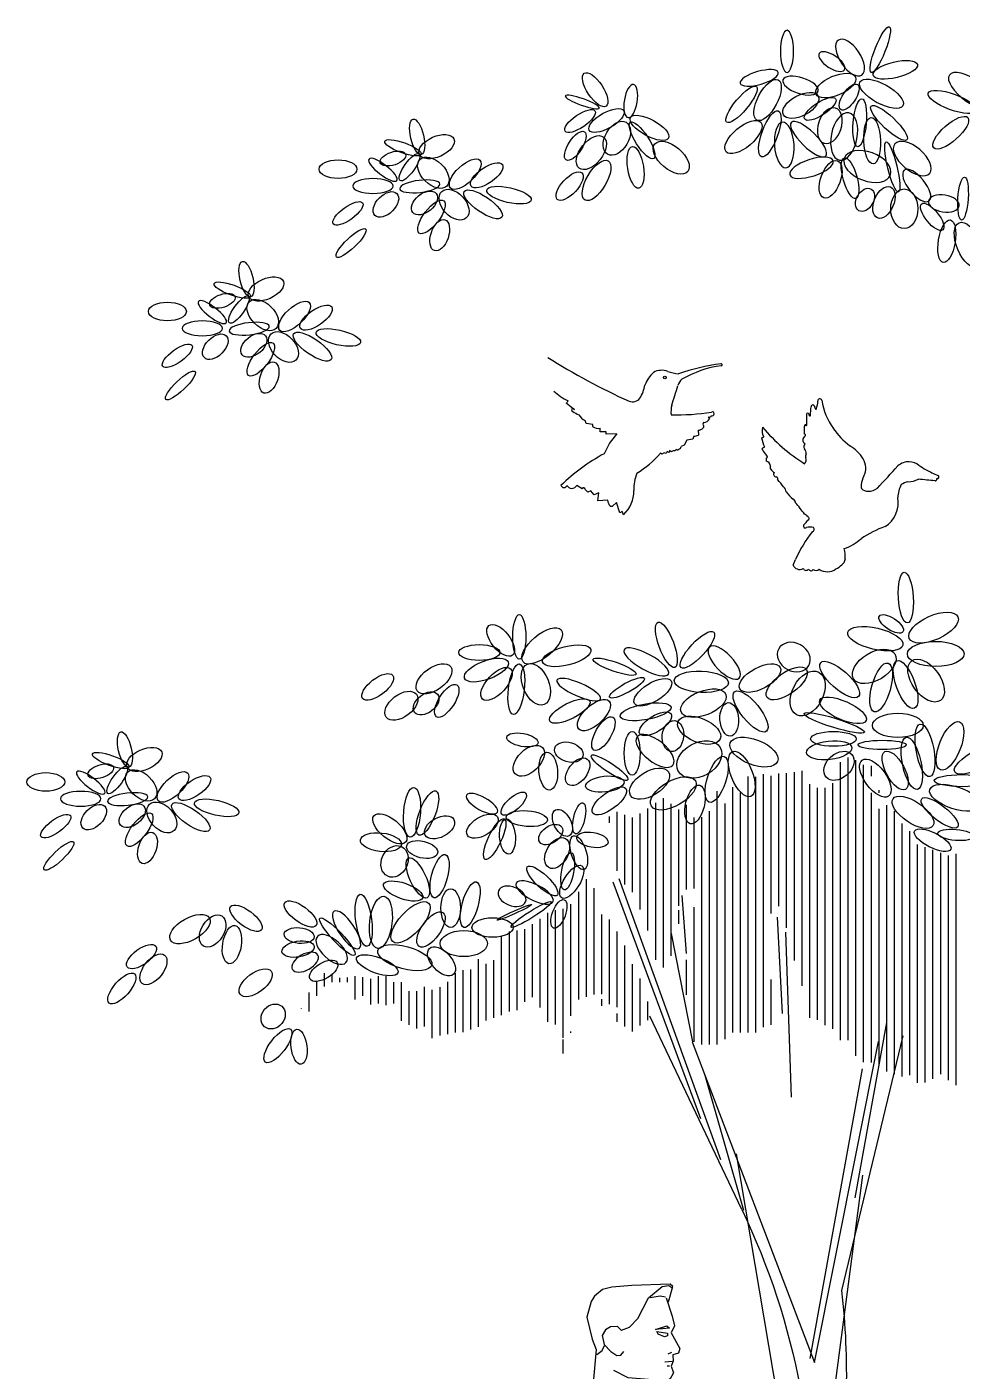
# Model space of a CAD drawing. Header units: millimetres. Extents: x 485872 to 486142, y -52344 to -52207.
# Drawn here: x 485995.882 to 485998.158, y -52337.648 to -52334.373 of the extents above; entities that cross this region are included whole.
import ezdxf

# ---------------------------------------------------------------- set-up
doc = ezdxf.new("R2010")
doc.units = ezdxf.units.MM
doc.header["$LTSCALE"] = 15

# ---------------------------------------------------------------- blocks, each defined once
blk = doc.blocks.new('m4')
at = {"color": 99}
for p, q in [((1153038.96, 193776.92), (1153038.96, 193834.3)), ((1153035.84, 193772.43), (1153035.84, 193832.8)), ((1153037.4, 193773.7), (1153037.4, 193833.74)), ((1153040.53, 193776.9), (1153040.53, 193833.37)), ((1153042.09, 193779.23), (1153042.09, 193829.11)), ((1153046.78, 193781.46), (1153046.78, 193828.91)), ((1153056.15, 193779.53), (1153056.15, 193830.94)), ((1153057.71, 193778.45), (1153057.71, 193830.39)), ((1153059.28, 193778.45), (1153059.28, 193830.46)), ((1153034.28, 193772.41), (1153034.28, 193827.14)), ((1153043.65, 193779.93), (1153043.65, 193828.13)), ((1153045.21, 193781.07), (1153045.21, 193828.13)), ((1153060.84, 193778.45), (1153060.84, 193827.21)), ((1153062.4, 193778.45), (1153062.4, 193828.26)), ((1153065.53, 193776.04), (1153065.53, 193827.43)), ((1153029.59, 193770.04), (1153029.59, 193823.42)), ((1153031.15, 193770.56), (1153031.15, 193824.62)), ((1153032.71, 193771.89), (1153032.71, 193823.89)), ((1153063.96, 193777.13), (1153063.96, 193824.92)), ((1153067.09, 193776.04), (1153067.09, 193823.37)), ((1153028.03, 193769.52), (1153028.03, 193820.89)), ((1153068.65, 193776.04), (1153068.65, 193822.2)), ((1153026.46, 193769.84), (1153026.46, 193819.33)), ((1153020.21, 193770.02), (1153020.21, 193814.96)), ((1153021.78, 193769.09), (1153021.78, 193815.53)), ((1153023.34, 193768.31), (1153023.34, 193816.09)), ((1153024.9, 193768.22), (1153024.9, 193816.64)), ((1153017.09, 193767.75), (1153017.09, 193814.71)), ((1153018.65, 193768.77), (1153018.65, 193814.39)), ((1153092.09, 193785.69), (1153092.09, 193809.6)), ((1153090.53, 193786.21), (1153090.53, 193807.76)), ((1153093.65, 193785.17), (1153093.65, 193807.04)), ((1153095.21, 193781.87), (1153095.21, 193804.5)), ((1153052.28, 193782.31), (1153053.29, 193801.87)), ((1153070.21, 193776.56), (1153070.21, 193803.9)), ((1153087.4, 193784.25), (1153087.4, 193801.38)), ((1153088.96, 193786.28), (1153088.96, 193802.42)), ((1153096.78, 193777.37), (1153096.78, 193803.59)), ((1153098.34, 193780.12), (1153098.34, 193803.31)), ((1153099.9, 193780.64), (1153099.9, 193802.73)), ((1153101.46, 193783.55), (1153101.46, 193801.53)), ((1153050.51, 193765.35), (1153051.65, 193798.86)), ((1153085.84, 193783.59), (1153085.84, 193798.96)), ((1153103.03, 193786.8), (1153103.03, 193800.49)), ((1153104.59, 193784.67), (1153104.59, 193799.45)), ((1153106.15, 193783.02), (1153106.15, 193799.18)), ((1153107.71, 193782.71), (1153107.71, 193799)), ((1153084.28, 193779.66), (1153084.28, 193796.15)), ((1153109.28, 193781.97), (1153109.28, 193798.04)), ((1153071.78, 193786.09), (1153071.78, 193793.19)), ((1153110.84, 193781.45), (1153110.84, 193793.18)), ((1153113.96, 193779.61), (1153113.96, 193793.35)), ((1153082.71, 193778.66), (1153082.71, 193792.31)), ((1153112.4, 193780.93), (1153112.4, 193792.4)), ((1153115.53, 193779.08), (1153115.53, 193791.23)), ((1153117.09, 193778.56), (1153117.09, 193791.09)), ((1153118.65, 193778.45), (1153118.65, 193790.48)), ((1153054.59, 193780.01), (1153054.59, 193789.2)), ((1153081.15, 193779.89), (1153081.15, 193789.43)), ((1153120.21, 193778.12), (1153120.21, 193788.74)), ((1153121.78, 193777.85), (1153121.78, 193787.64)), ((1153124.9, 193779.69), (1153124.9, 193787.74)), ((1153129.59, 193780.86), (1153129.59, 193788.69)), ((1153131.15, 193784.35), (1153131.15, 193788.69)), ((1153132.71, 193784.04), (1153132.71, 193789.89)), ((1153134.28, 193784.35), (1153134.28, 193789.89)), ((1153135.84, 193784.15), (1153135.84, 193789.37)), ((1153137.4, 193785.92), (1153137.4, 193789.73)), ((1153138.96, 193785.14), (1153138.96, 193789.89)), ((1153146.78, 193785.89), (1153146.78, 193788.9)), ((1153088.96, 193783.87), (1153088.96, 193785.24)), ((1153103.03, 193785.63), (1153103.03, 193786.73)), ((1153123.34, 193777.35), (1153123.34, 193787.12)), ((1153126.46, 193779.26), (1153126.46, 193786.88)), ((1153128.03, 193780.03), (1153128.03, 193786.88)), ((1153148.34, 193782.74), (1153148.34, 193786.56)), ((1153079.59, 193780.95), (1153079.59, 193784.74)), ((1153085.84, 193780.62), (1153085.84, 193782.31)), ((1153149.9, 193783.26), (1153149.9, 193783.35)), ((1153095.21, 193778.41), (1153095.21, 193778.64)), ((1153096.78, 193774.24), (1153096.78, 193777.07))]:
    blk.add_line(p, q, dxfattribs=at)
at = {"color": 116}
for p, q in [((1153034.28, 193830.52), (1153034.28, 193832.63)), ((1153048.34, 193787.91), (1153048.34, 193831.57)), ((1153049.9, 193793.1), (1153049.9, 193831.29)), ((1153051.46, 193799.69), (1153051.46, 193831.11)), ((1153053.03, 193804.13), (1153053.03, 193831.02)), ((1153054.59, 193802.62), (1153054.59, 193830.6)), ((1153032.71, 193827.14), (1153032.71, 193827.65)), ((1153076.46, 193791.67), (1153076.46, 193826.01)), ((1153071.78, 193807.51), (1153071.78, 193824.7)), ((1153073.34, 193804.16), (1153073.34, 193823.75)), ((1153074.9, 193794.05), (1153074.9, 193824.86)), ((1153078.03, 193793.23), (1153078.03, 193825.07)), ((1153079.59, 193799.19), (1153079.59, 193823.94)), ((1153085.84, 193811.28), (1153085.84, 193823.29)), ((1153070.21, 193807.69), (1153070.21, 193822.14)), ((1153081.15, 193803.43), (1153081.15, 193822.9)), ((1153082.71, 193806.95), (1153082.71, 193822.13)), ((1153084.28, 193808.51), (1153084.28, 193822.64)), ((1153087.4, 193821.01), (1153087.4, 193822.32)), ((1153071.76, 193794.48), (1153072.64, 193806.25)), ((1153073.34, 193800.54), (1153073.34, 193803.31)), ((1153143.65, 193788.69), (1153143.65, 193790.36)), ((1153145.21, 193787.82), (1153145.21, 193790.49)), ((1153140.53, 193788.69), (1153140.53, 193789.61)), ((1153142.09, 193788.69), (1153142.09, 193789.58))]:
    blk.add_line(p, q, dxfattribs=at)
at = {"color": 27}
for p, q in [((1153064.8, 193752.63), (1153085.42, 193809.67)), ((1153068.85, 193760.97), (1153086.68, 193808.98)), ((1153070.49, 193776.57), (1153074.79, 193798.59)), ((1153037.58, 193744.89), (1153031.11, 193780.48)), ((1153060.56, 193742.56), (1153079.22, 193781.76)), ((1153027.86, 193777.8), (1153040.33, 193726.08)), ((1153045.83, 193711.46), (1153032.83, 193776.65)), ((1153070.62, 193776.57), (1153045.83, 193711.46)), ((1153046.71, 193712.28), (1153036.08, 193771.1)), ((1153060.12, 193742.37), (1153067.96, 193769.73)), ((1153046.83, 193666.11), (1153061.64, 193753.86)), ((1153036.08, 193749.48), (1153046.59, 193669.64))]:
    blk.add_line(p, q, dxfattribs=at)
for centre, start, end in [((1153196, 193678.1), 154.547, 183.6902), ((1153189.35, 193709), 173.4603, 181.5354)]:
    blk.add_arc(centre, 150, start, end, dxfattribs=at)
at = {"color": 116, "extrusion": (0, 0, -1)}
for centre, major_axis, ratio in [((1153032.48, 193977.97), (-1.83, 4.63), 0.208689), ((1153029.43, 193973.88), (-4.5, 1.08), 0.34686), ((1153090.3, 193969.84), (2.23, 3.34), 0.399643), ((1153017.85, 193967.35), (4.92, 1.81), 0.306393), ((1153126.42, 193960.29), (0.83, 3.57), 0.360462), ((1153122.46, 193958.28), (-3.51, 1.56), 0.540694), ((1153129.29, 193958.05), (3.7, 1.33), 0.264339), ((1153127.97, 193954.09), (-1.92, 2.71), 0.313033), ((1153112.3, 193952.46), (-3.17, 2.17), 0.417809), ((1153116.66, 193952.7), (-2.98, 2.82), 0.437157), ((1153123.13, 193952.99), (2.73, 2.7), 0.614425), ((1153015.68, 193947.75), (-0.29, 4.36), 0.237905), ((1153161.03, 193931.4), (0.83, 3.57), 0.360462), ((1153032.29, 193848.5), (-1.39, 4.96), 0.366572), ((1153086.37, 193852.72), (4.37, 1.52), 0.204035), ((1153068.77, 193849.66), (5.49, 0.23), 0.394792), ((1153068.34, 193845.32), (-4.55, 1.78), 0.502073), ((1153040.04, 193843.85), (4.71, 2.08), 0.366572), ((1153063.1, 193842.02), (0.2, 3.4), 0.554558), ((1153041.79, 193841.32), (6.09, 1.88), 0.148135), ((1153069.2, 193839.82), (4.28, 1.75), 0.530492), ((1153018.32, 193836.64), (-1.95, 4.86), 0.414532), ((1153023.39, 193835.74), (0.97, 5.32), 0.331393)]:
    blk.add_ellipse(centre, major_axis=major_axis, ratio=ratio, dxfattribs=at)
at = {"color": 60}
for centre, major_axis, ratio in [((1153051.39, 193977.62), (0, 4.28), 0.308968), ((1153042.31, 193975.55), (2.56, 1.66), 0.432555), ((1153167.96, 193924.69), (2.83, 2.19), 0.290128), ((1153169.99, 193921.4), (4.1, 0), 0.368132)]:
    blk.add_ellipse(centre, major_axis=major_axis, ratio=ratio, dxfattribs=at)
at = {"color": 116}
for centre, major_axis, ratio in [((1153038.59, 193976.35), (2.38, 3.55), 0.485521), ((1153013.67, 193969.46), (4.78, 3.36), 0.403503), ((1153048.64, 193970.67), (3.57, 1.15), 0.427525), ((1153083.08, 193967.54), (-0.56, 3.36), 0.38819), ((1153092.91, 193967.34), (3.45, 1.24), 0.180231), ((1153133.35, 193953.58), (2.83, 2.19), 0.290128), ((1153135.38, 193950.29), (4.1, 0), 0.368132), ((1153093.65, 193848.08), (4.4, 1.92), 0.275262)]:
    blk.add_ellipse(centre, major_axis=major_axis, ratio=ratio, dxfattribs=at)
at = {"color": 116, "extrusion": (0, 0, -1)}
for centre, major_axis, ratio in [((1153041.49, 193970.67), (-4.01, 1.72), 0.454183), ((1153032.24, 193969.01), (4.35, 2.42), 0.398406), ((1153038.78, 193968.34), (-1.69, 2.55), 0.432555), ((1153055.32, 193967.75), (-2.16, 4.09), 0.428474), ((1153060.61, 193966.86), (-3.03, 3.61), 0.28036), ((1153036.63, 193963.14), (-0.42, 4.87), 0.270347), ((1153044.66, 193965.95), (-3.14, 2.06), 0.35208), ((1153048.6, 193966.65), (-3.53, 1.91), 0.517185), ((1153030.7, 193963.09), (3.61, 3.42), 0.265604), ((1153054.87, 193960.88), (-1.71, 4.67), 0.322519), ((1153079.29, 193962.1), (3.84, 2.08), 0.389299), ((1153088.02, 193963.58), (-3.5, 1.97), 0.399643), ((1153093.37, 193963.48), (-3.03, 2.07), 0.360462), ((1153018.17, 193961.11), (-3.46, 3.07), 0.367264), ((1153034.12, 193959.47), (0.2, 4.71), 0.360462), ((1153060.23, 193960.23), (-3.53, 2.99), 0.448878), ((1153080.78, 193959.55), (2.36, 3.67), 0.302788), ((1153085.91, 193959.98), (-1.89, 3.24), 0.628714), ((1153030.03, 193954.17), (1.24, 5.09), 0.180231), ((1153074.87, 193956.03), (3.33, 2.82), 0.540694), ((1153091.07, 193957.07), (-2.49, 3.15), 0.564202), ((1153094.34, 193958.45), (-1.84, 2.86), 0.415918), ((1153082.1, 193954.07), (0.65, 4.23), 0.375175), ((1153131.32, 193955.87), (-2.57, 0.85), 0.488369), ((1153038.59, 193951.86), (1.16, 4.12), 0.331037), ((1153042.54, 193951.66), (-1.39, 3.77), 0.493677), ((1153090.02, 193951.43), (-2.34, 3.99), 0.428474), ((1153142.46, 193953.71), (-3.84, 0), 0.49154), ((1153095.49, 193950.27), (-2.49, 2.69), 0.437704), ((1153027.61, 193945.67), (0, 4.02), 0.681744), ((1153031.72, 193946.96), (-1.32, 3.14), 0.582286), ((1153035.56, 193947.48), (-1.25, 2.2), 0.671206), ((1153107.8, 193948.44), (4.51, 1.03), 0.326457), ((1153113.05, 193946.57), (3.81, 2.62), 0.34686), ((1153118.93, 193946.5), (2.49, 2.69), 0.643683), ((1153124.92, 193946.85), (-2.37, 1.93), 0.617936), ((1153132.75, 193946.56), (-2.22, 2.22), 0.600771), ((1153021.93, 193944.03), (2.14, 2.65), 0.38819), ((1153123.51, 193944.01), (-2.48, 3.27), 0.39114), ((1153140.45, 193944.73), (-2.97, 2.14), 0.360462), ((1153014.58, 193938.34), (1.9, 4.5), 0.482762), ((1153018.97, 193939.09), (-0.72, 4.31), 0.389299), ((1153121.84, 193940.31), (-1.06, 3.14), 0.540694), ((1153139.82, 193938.71), (-2.97, 2.83), 0.253091), ((1153023.17, 193849.91), (2.92, 4.03), 0.569151), ((1153027.34, 193849.11), (1.79, 4.83), 0.366572), ((1153040.71, 193850.1), (3.85, 3.43), 0.366572), ((1153051.44, 193849.32), (-3.98, 2.84), 0.444141), ((1153056.87, 193850.4), (-4.09, 2.17), 0.469281), ((1153102.34, 193849.15), (1.7, 4.11), 0.593703), ((1153106.29, 193848.15), (-0.6, 5.12), 0.311586), ((1153110.31, 193849.23), (-2.84, 3.08), 0.473107), ((1153112.38, 193852.03), (-4.42, 1.65), 0.400514), ((1153123, 193850.27), (-3.4, 2.45), 0.540694), ((1153047.2, 193847.28), (-2.26, 4.33), 0.637246), ((1153078.62, 193847.53), (-3.71, 2.3), 0.432555), ((1153083.87, 193848.45), (-3.52, 1.94), 0.235084), ((1153134.42, 193848.62), (-3.06, 2.33), 0.442386), ((1153058.78, 193843.63), (3.23, 4.01), 0.366572), ((1153120.4, 193845.79), (-2.06, 3.24), 0.417809), ((1153124.59, 193845.28), (-2.33, 1.84), 0.63611), ((1153129.61, 193844.79), (-3.06, 2.33), 0.589847), ((1153080.07, 193843.57), (-5.15, 0.93), 0.306393), ((1153090.55, 193842.9), (-3.08, 2.84), 0.473107), ((1153095.46, 193843.72), (-4.06, 2.03), 0.35353), ((1153028.91, 193840.81), (5.15, 0), 0.476544), ((1153078.08, 193841.12), (-3.17, 2.01), 0.427525), ((1153088.64, 193839.14), (-1.92, 3.33), 0.417809), ((1153074.53, 193838.65), (-0.38, 3.12), 0.690886)]:
    blk.add_ellipse(centre, major_axis=major_axis, ratio=ratio, start_param=3.141593, end_param=9.424778, dxfattribs=at)
at = {"color": 116}
for centre, major_axis, ratio in [((1153057.02, 193972.24), (-3.86, 1.1), 0.329118), ((1153039.79, 193960.34), (-0.93, 4.8), 0.540694), ((1153042.7, 193962.53), (-1.18, 3.56), 0.628714), ((1153047.01, 193959.8), (3.49, 3.42), 0.328278), ((1153051.95, 193958.61), (0.32, 4.62), 0.428474), ((1153025.97, 193955.87), (3.54, 2.98), 0.510088), ((1153035.08, 193954.26), (4.67, 1.72), 0.588123), ((1153046.43, 193954), (-4.4, 1.43), 0.367264), ((1153025.08, 193950.39), (2.53, 3.12), 0.423152), ((1153125.87, 193950.22), (-4.07, 0.48), 0.299107), ((1153019.57, 193946.74), (3.11, 0.48), 0.540694)]:
    blk.add_ellipse(centre, major_axis=major_axis, ratio=ratio, start_param=3.141593, end_param=9.424778, dxfattribs=at)
at = {"color": 60, "extrusion": (0, 0, -1)}
for centre, major_axis, ratio in [((1153157.07, 193929.38), (-3.51, 1.56), 0.540694), ((1153163.9, 193929.16), (3.7, 1.33), 0.264339), ((1153151.28, 193923.81), (-2.98, 2.82), 0.437157), ((1153157.74, 193924.1), (2.73, 2.7), 0.614425), ((1153162.58, 193925.2), (-1.92, 2.71), 0.313033), ((1153146.91, 193923.57), (-3.17, 2.17), 0.417809)]:
    blk.add_ellipse(centre, major_axis=major_axis, ratio=ratio, dxfattribs=at)
for centre, major_axis, ratio in [((1153165.93, 193926.98), (-2.57, 0.85), 0.488369), ((1153177.07, 193924.82), (-3.84, 0), 0.49154), ((1153142.41, 193919.55), (4.51, 1.03), 0.326457), ((1153147.66, 193917.68), (3.81, 2.62), 0.34686), ((1153153.54, 193917.61), (2.49, 2.69), 0.643683), ((1153158.12, 193915.12), (-2.48, 3.27), 0.39114), ((1153159.53, 193917.96), (-2.37, 1.93), 0.617936), ((1153167.36, 193917.67), (-2.22, 2.22), 0.600771), ((1153175.06, 193915.83), (-2.97, 2.14), 0.360462)]:
    blk.add_ellipse(centre, major_axis=major_axis, ratio=ratio, start_param=3.141593, end_param=9.424778, dxfattribs=at)
at = {"color": 60}
blk.add_ellipse((1153160.48, 193921.33), major_axis=(-4.07, 0.48), ratio=0.299107, start_param=3.141593, end_param=9.424778, dxfattribs=at)
at = {"color": 99, "extrusion": (0, 0, -1)}
for centre, major_axis, ratio in [((1153156.45, 193911.41), (-1.06, 3.14), 0.540694), ((1153174.43, 193909.81), (-2.97, 2.83), 0.253091), ((1153021.21, 193855.31), (5.76, 0), 0.442386), ((1153033.69, 193852.78), (-4.18, 2.53), 0.579315), ((1153113.8, 193855.59), (-4.19, 0), 0.382991)]:
    blk.add_ellipse(centre, major_axis=major_axis, ratio=ratio, start_param=3.141593, end_param=9.424778, dxfattribs=at)
for centre, major_axis, ratio in [((1153027.29, 193866.74), (0.31, 5.14), 0.293258), ((1153021.65, 193860.65), (-4.94, 2.2), 0.453485), ((1153030.26, 193861.41), (2.4, 1.59), 0.426001), ((1153033.47, 193858.4), (5.61, 1.32), 0.376847), ((1153075.85, 193857.16), (1.7, 4.58), 0.308968), ((1153105.69, 193858.77), (0, 4.54), 0.291143), ((1153109.47, 193858.06), (2.39, 3.01), 0.49154), ((1153069.57, 193856.16), (-3.32, 3.59), 0.308968), ((1153101.06, 193856.94), (-3.87, 3.26), 0.447471), ((1153096.1, 193854.93), (-4.91, 1.25), 0.372892)]:
    blk.add_ellipse(centre, major_axis=major_axis, ratio=ratio, dxfattribs=at)
at = {"color": 99}
for centre, major_axis, ratio in [((1153050.02, 193854.67), (3.06, 1.68), 0.811041), ((1153064.13, 193853.55), (3.01, 3.16), 0.410927), ((1153079.93, 193853.69), (4.51, 2.48), 0.311586)]:
    blk.add_ellipse(centre, major_axis=major_axis, ratio=ratio, dxfattribs=at)
at = {"extrusion": (0, 0, -1)}
for centre, major_axis, ratio in [((1153041.97, 193838.07), (4.63, 0), 0.326457), ((1153082.8, 193835.15), (0, 4.45), 0.360462), ((1153105.07, 193837.85), (3.18, 0.59), 0.409174), ((1153185.69, 193835.91), (0.83, 3.57), 0.360462), ((1153012.3, 193834.11), (-5.07, 2.74), 0.327693), ((1153026.08, 193833.11), (1.13, 5.29), 0.348835), ((1153095.64, 193835.36), (2.85, 0.83), 0.667916), ((1153181.74, 193833.9), (-3.51, 1.56), 0.540694), ((1153029.44, 193831.65), (2.08, 3.84), 0.432555), ((1153033.45, 193830.11), (2.68, 3.66), 0.478306), ((1153087.38, 193832.22), (3.7, 2.47), 0.212037), ((1153188.56, 193833.67), (3.7, 1.33), 0.264339), ((1153175.94, 193828.32), (-2.98, 2.82), 0.437157), ((1153182.41, 193828.62), (2.73, 2.7), 0.614425), ((1153187.25, 193829.71), (-1.92, 2.71), 0.313033), ((1153171.58, 193828.08), (-3.17, 2.17), 0.417809), ((1153106.82, 193824.92), (-2.41, 2.15), 0.409174), ((1153124.33, 193823.01), (-1.73, 4.48), 0.334247), ((1153127.45, 193823.17), (-0.38, 5.05), 0.335603), ((1153093.55, 193821.94), (-0.76, 3.14), 0.35072), ((1153096.95, 193821.02), (1.38, 2.63), 0.572499), ((1153131.95, 193819.81), (3.24, 2.65), 0.473107), ((1153121.87, 193820.11), (-2.92, 1.58), 0.597609), ((1153017.14, 193818.58), (3.65, 0.32), 0.308968), ((1153125.4, 193815.6), (3.14, 0.76), 0.52608), ((1153133.76, 193817.09), (4.16, 0.47), 0.450578), ((1153095.05, 193809.06), (-2.04, 3.26), 0.417809), ((1153101.02, 193809.23), (3.05, 2.87), 0.315405), ((1153121.86, 193810.2), (-1.16, 4.39), 0.35353), ((1153126.28, 193809.85), (1.87, 4.04), 0.360462), ((1153129.25, 193807.19), (3.96, 1.38), 0.382991), ((1153115.66, 193804.42), (-1.28, 4.63), 0.334247), ((1153119.6, 193803.72), (0, 3.93), 0.504647), ((1153127.75, 193800.83), (-3.62, 3.91), 0.425464), ((1153133.77, 193800.84), (-0.63, 5.29), 0.425464), ((1153137.26, 193801.24), (0.71, 5.28), 0.30137), ((1153150.08, 193802.53), (3.16, 2.33), 0.408524), ((1153123.61, 193799.37), (-2.44, 3.41), 0.450578), ((1153142.61, 193797.93), (3.53, 3.75), 0.201615), ((1153150.35, 193798.15), (3.04, 0.27), 0.525245)]:
    blk.add_ellipse(centre, major_axis=major_axis, ratio=ratio, dxfattribs=at)
for centre, major_axis, ratio in [((1153078.16, 193835.62), (3.62, 2.88), 0.469281), ((1153192.63, 193829.2), (2.83, 2.19), 0.290128), ((1153113.25, 193824.91), (3.13, 1.73), 0.369254), ((1153194.66, 193825.91), (4.1, 0), 0.368132), ((1153102.59, 193806.89), (3.73, 1.9), 0.382991), ((1153107.17, 193806.11), (2.75, 1.12), 0.63611), ((1153140.73, 193799.31), (2.54, 3.76), 0.35353), ((1153143.75, 193795.33), (2.9, 2.65), 0.504647)]:
    blk.add_ellipse(centre, major_axis=major_axis, ratio=ratio)
for centre, major_axis, ratio in [((1153032.08, 193836.84), (4.89, 0), 0.193105), ((1153042.83, 193835.76), (-4.6, 0.53), 0.408071), ((1153058.1, 193835.38), (4.8, 1.88), 0.494872), ((1153069.18, 193833.89), (-4.26, 2.4), 0.695178), ((1153103.76, 193833.63), (-2.75, 2.68), 0.589847), ((1153040.84, 193832.6), (-2.61, 2.32), 0.702902), ((1153060.58, 193830.94), (1.82, 4.54), 0.444141), ((1153065.66, 193829.86), (-1.5, 4.65), 0.38621), ((1153093.85, 193831.4), (-1.95, 2.58), 0.584534), ((1153099.83, 193831.52), (0.3, 3.83), 0.49154), ((1153079.27, 193828.97), (-3.85, 2.4), 0.540694), ((1153190.6, 193831.49), (-2.57, 0.85), 0.488369), ((1153201.74, 193829.33), (-3.84, 0), 0.49154), ((1153015.78, 193829.59), (5.76, 0), 0.213001), ((1153017.28, 193826.12), (5.14, 1.69), 0.418601), ((1153070.05, 193824.74), (-0.96, 3.9), 0.470168), ((1153074.44, 193827.01), (-4.46, 2.58), 0.494872), ((1153087.43, 193825.48), (-3.37, 2.49), 0.40552), ((1153088.34, 193828.89), (-3.9, 0.45), 0.408524), ((1153020.42, 193823.05), (3.65, 2.85), 0.326457), ((1153025.83, 193823.17), (4.05, 2.73), 0.444141), ((1153167.08, 193824.07), (4.51, 1.03), 0.326457), ((1153104.17, 193821.89), (4.18, 0.33), 0.382991), ((1153113.17, 193820.36), (-3.06, 1.86), 0.527506), ((1153172.33, 193822.2), (3.81, 2.62), 0.34686), ((1153178.2, 193822.13), (2.49, 2.69), 0.643683), ((1153182.79, 193819.63), (-2.48, 3.27), 0.39114), ((1153184.2, 193822.48), (-2.37, 1.93), 0.617936), ((1153192.02, 193822.19), (-2.22, 2.22), 0.600771), ((1153199.73, 193820.35), (-2.97, 2.14), 0.360462), ((1153099.32, 193818.64), (-2.23, 1.53), 0.627902), ((1153108.09, 193818.24), (0.26, 3.57), 0.44838), ((1153110.67, 193817.71), (-1.94, 4.1), 0.291143), ((1153021.84, 193817.5), (3.66, 1.85), 0.368132), ((1153090.87, 193817.57), (3.18, 0.55), 0.467627), ((1153093.63, 193814.97), (1.05, 3.42), 0.422005), ((1153098.02, 193814.89), (-1.69, 2.96), 0.637741), ((1153181.12, 193815.93), (-1.06, 3.14), 0.540694), ((1153199.1, 193814.33), (-2.97, 2.83), 0.253091), ((1153095.88, 193811.19), (-0.68, 3.78), 0.319501), ((1153130.99, 193813.19), (-1.39, 3.01), 0.796812), ((1153097.66, 193802.54), (-1.08, 2.86), 0.432555), ((1153103.3, 193802.43), (-4.06, 2.56), 0.137631), ((1153106.66, 193802.87), (-3.5, 1.57), 0.073731), ((1153161.12, 193801.66), (3.13, 2.37), 0.408524), ((1153111.11, 193799.79), (4.19, 0), 0.473107), ((1153167.9, 193799.07), (-1.88, 3.05), 0.633007), ((1153172.5, 193799.46), (-3.95, 2.24), 0.499102), ((1153116.95, 193796.51), (4.8, 0), 0.550525), ((1153163.98, 193796.32), (-0.61, 3.88), 0.480617), ((1153121.47, 193792.92), (2.43, 2.63), 0.553881), ((1153128.92, 193793.66), (5.48, 1.48), 0.399281), ((1153150.57, 193795.4), (-3.27, 0.56), 0.483778), ((1153182.33, 193793.87), (-2.9, 2.09), 0.44838), ((1153134.51, 193792.12), (4.19, 1.51), 0.360462), ((1153145.38, 193791), (-2.76, 1.68), 0.496854), ((1153179.91, 193791.29), (-2.26, 2.89), 0.540694), ((1153159.18, 193788.56), (-3.15, 2.34), 0.504647), ((1153186.32, 193787.4), (-2.59, 2.96), 0.408524), ((1153155.62, 193781.72), (-1.74, 2.07), 0.837203), ((1153154.65, 193775.8), (-2.54, 3.33), 0.382991), ((1153150.39, 193775.59), (0.45, 3.55), 0.44838)]:
    blk.add_ellipse(centre, major_axis=major_axis, ratio=ratio, start_param=3.141593, end_param=9.424778, dxfattribs=at)
for centre, major_axis, ratio in [((1153185.15, 193825.84), (-4.07, 0.48), 0.299107), ((1153149.14, 193792.74), (-2.6, 1.44), 0.540694)]:
    blk.add_ellipse(centre, major_axis=major_axis, ratio=ratio, start_param=3.141593, end_param=9.424778)
blk = doc.blocks.new('02FMAN04')
at = {"color": 0, "linetype": 'ByBlock'}
for p, q in [((-4.09, 62.9), (-4.33, 61.98)), ((-5.2, 47.99), (-6.24, 48.51)), ((-0.79, 47.26), (-4.66, 46.29)), ((-4.66, 45.32), (-1.76, 44.94)), ((2.36, 30.85), (1.69, 28.89)), ((4.43, 30.85), (2.36, 30.85)), ((5.71, 30.87), (5.16, 30.87)), ((2.51, 28.87), (2.82, 30.11)), ((2.82, 30.11), (3.14, 30.11)), ((5.55, 30.07), (5.86, 30.04)), ((5.86, 30.04), (6.08, 28.92)), ((6.66, 29.76), (6.92, 28.85)), ((-5.14, 29.12), (-3.33, 20.66)), ((13.53, 28.78), (13.53, 17.2))]:
    blk.add_line(p, q, dxfattribs=at)
for points in [[(3.51, 70.28), (3.91, 71.74), (3.66, 71.99), (0.03, 71.85), (-1.88, 71.7), (-2.77, 71.46), (-3.55, 70.85), (-3.84, 70.32), (-4.26, 68.83), (-3.77, 66.74), (-3.38, 65.74), (-3.62, 62.94)], [(-0.96, 67.59), (-0.21, 67.87), (0.6, 68.72), (1.6, 70.67), (2.91, 71.77), (3.55, 71.85), (3.83, 71.67)], [(3.27, 70.67), (3.87, 68.94), (4.08, 68.01), (3.76, 67.34), (4.58, 65.85), (4.47, 65.42), (3.91, 65.25), (3.94, 64.64), (3.76, 64.18), (3.98, 63.54), (3.66, 62.97), (3.09, 62.62), (2.59, 62.69), (2.24, 62.41), (3.27, 60.21), (2.45, 60.53), (2.41, 61.52), (1.99, 62.3), (1.63, 62.23)], [(3.23, 70.75), (2.7, 70.82), (1.77, 70.67)], [(-0.96, 67.55), (-1.35, 67.94), (-2.03, 67.91), (-2.49, 67.62), (-2.81, 67.09), (-2.63, 66.24), (-1.99, 65.56), (-1.42, 65.17), (-1.03, 65.21), (-0.75, 65.56)], [(-3.3, 65.28), (-2.81, 65.67), (-2.59, 66.13)], [(3.48, 65.35), (3.83, 65.49)], [(3.87, 64.61), (3.16, 64.54)], [(3.59, 64.18), (3.37, 64.18)], [(-4.09, 62.9), (1.67, 62.55), (1.53, 60.17), (0.78, 60.45)], [(1.6, 62.9), (-0.32, 63.05), (-1.71, 63.76)], [(-4.68, 61.9), (-5.54, 60.6), (-6.5, 60), (-7.36, 58.01), (-8.4, 54.12), (-9.61, 50.75), (-9.95, 49.03), (-8.14, 40.04), (-7.36, 38.49), (-6.58, 38.06), (-6.06, 37.8), (-5.72, 38.06), (-5.28, 37.8), (-4.59, 37.8), (-4.25, 37.37), (-3.47, 36.42), (-1.83, 34.6), (-1.39, 34.6), (-2, 36.16), (-0.53, 34.77), (-0.27, 34.95), (-0.62, 35.9), (0.59, 34.95), (0.85, 35.21), (-0.18, 36.67), (1.11, 35.72), (1.29, 35.98), (-0.7, 38.14), (0.59, 37.88), (0.51, 38.49), (-0.44, 38.92), (-1.14, 39.27), (-2.95, 39.35), (-3.21, 40.56), (-3.12, 40.91), (-4.77, 45.23), (-5.2, 47.9), (-3.04, 52.14), (-3.3, 49.89)], [(-4.07, 61.9), (-2.35, 61.55), (-0.01, 60.95), (1.98, 58.96), (3.27, 56.63), (3.88, 52.48), (3.27, 46.87), (3.1, 44.54), (2.67, 39.18), (2.15, 35.47)], [(1.63, 61.47), (2.24, 60.43), (3.62, 56.97), (4.14, 51.45), (3.71, 46.26), (4.05, 43.76), (4.74, 42.2), (4.31, 45.31), (4.31, 49.2), (4.57, 52.14), (4.31, 54.9), (3.45, 58.18), (2.5, 60.69)], [(-4.85, 60.86), (-3.21, 61.21), (-0.18, 60.17), (0.42, 59.05), (1.54, 58.79), (1.11, 57.66), (2.15, 56.11), (2.93, 52.4), (2.93, 45.23)], [(3.36, 60.26), (4.66, 59.22), (4.4, 58.7), (5.09, 58.36), (5.69, 56.37), (5.18, 51.36), (4.74, 44.02), (4.92, 39.61), (5.52, 35.47), (5.26, 35.21), (5.18, 33.82), (5.87, 32.87), (6.56, 32.01), (6.47, 30.97), (6.82, 29.85), (6.3, 29.68), (5.69, 30.8), (5.69, 31.32), (4.66, 31.58)], [(3.01, 44.54), (3.71, 42.46), (2.93, 41.94)], [(2.58, 33.22), (4.05, 35.55), (4.31, 39.52), (4.48, 42.29)], [(1.72, 36.59), (2.41, 32.96), (-1.05, 30.46), (-5.46, 29.42), (-9.35, 30.11), (-7.88, 38.92)], [(3.01, 33.48), (3.19, 33.22), (3.62, 32.96), (3.45, 32.44), (3.88, 30.89)], [(1.94, 32.06), (4.19, 20.57), (3.76, 18.58), (2.46, 17.2), (-9.55, 11.59), (-11.46, 12.28), (-13.01, 13.83), (-13.44, 15.21), (-2.29, 21), (-0.99, 20.74), (-2.2, 21.61), (-1.86, 21.95), (-4.88, 29.29)], [(3.36, 29.85), (3.1, 30.63), (3.27, 30.63), (3.97, 29.94), (3.62, 30.63), (4.05, 30.8), (4.83, 30.02), (4.31, 31.23), (4.83, 31.23), (5.44, 30.11)], [(3.45, 29.83), (3.86, 29.55), (4.03, 29.72), (4.82, 29.46), (5.01, 29.7), (5.66, 29.46), (5.88, 29.74)], [(-6.01, 19.45), (-6.01, 28.78), (-5.06, 28.78)], [(4.62, 28.78), (14.57, 28.78), (14.57, 17.11), (2.64, 17.11)], [(-4.02, 14.09), (-4.28, 4.59), (-2.29, 4.07), (1.6, 4.24), (2.12, 16.68)], [(-11.63, 12.19), (-13.44, 11.33), (-13.96, 10.29), (-14.31, 7.53), (-14.65, 4.76), (-15.52, 4.59), (-16.64, 6.14), (-17.85, 11.93), (-17.85, 14.87), (-16.64, 14.96), (-15, 14.26), (-14.14, 14.26), (-13.27, 14.52)], [(1.08, 4.07), (1.34, 3.55), (3.41, 2.08), (6.35, 1.13), (6.7, 0.44), (6.09, 0.01), (-0.56, 0.01), (-3.67, 0.1), (-3.93, 1.13), (-3.24, 2.43), (-2.64, 3.29), (-2.64, 3.98)]]:
    blk.add_lwpolyline(points, dxfattribs=at)
for points in [[(2.27, 67.66), (3.34, 68.01), (3.59, 67.8)], [(2.38, 67.48), (3.41, 67.3), (3.41, 67.06), (3.12, 66.95), (2.52, 67.23)]]:
    blk.add_lwpolyline(points, close=True, dxfattribs=at)

msp = doc.modelspace()

# ---------------------------------------------------------------- linework, layer by layer
for p, q in [((485997.2145, -52335.306), (485997.1945, -52335.2903)), ((485997.2431, -52335.3396), (485997.2402, -52335.3324)), ((485997.5397, -52335.3231), (485997.5433, -52335.3281)), ((485997.7801, -52335.344), (485997.7801, -52335.3152)), ((485997.2588, -52335.3424), (485997.2431, -52335.3396)), ((485997.2588, -52335.3467), (485997.2588, -52335.3424)), ((485997.2774, -52335.3596), (485997.2774, -52335.351)), ((485997.2917, -52335.3596), (485997.2774, -52335.3596)), ((485997.2917, -52335.3653), (485997.2917, -52335.3596)), ((485997.3174, -52335.3646), (485997.2917, -52335.3653)), ((485997.5047, -52335.3703), (485997.5026, -52335.3774)), ((485997.5154, -52335.356), (485997.5161, -52335.3681)), ((485997.4625, -52335.4024), (485997.459, -52335.406)), ((485997.4818, -52335.3924), (485997.474, -52335.3953)), ((485997.4876, -52335.3803), (485997.4818, -52335.3924)), ((485997.5026, -52335.3774), (485997.4876, -52335.3803)), ((485997.4275, -52335.4146), (485997.4239, -52335.4117)), ((485997.4332, -52335.411), (485997.4275, -52335.4146)), ((485997.4375, -52335.4124), (485997.4332, -52335.411)), ((485997.4404, -52335.4081), (485997.4375, -52335.4124)), ((485997.4447, -52335.4103), (485997.4404, -52335.4081)), ((485997.4454, -52335.4053), (485997.4447, -52335.4103)), ((485997.4497, -52335.4089), (485997.4454, -52335.4053)), ((485997.4547, -52335.406), (485997.4497, -52335.4089)), ((485997.459, -52335.406), (485997.4547, -52335.406)), ((485997.6916, -52335.4451), (485997.692, -52335.4433)), ((485997.2331, -52335.4989), (485997.2202, -52335.4903)), ((485997.2474, -52335.5067), (485997.2402, -52335.5003)), ((485997.2545, -52335.5039), (485997.2474, -52335.5067)), ((485997.2624, -52335.5131), (485997.2545, -52335.5039)), ((485997.2738, -52335.5081), (485997.2624, -52335.5131)), ((485997.271, -52335.5281), (485997.2738, -52335.5081)), ((485997.296, -52335.526), (485997.271, -52335.5281)), ((485997.2974, -52335.5339), (485997.296, -52335.526)), ((485997.3167, -52335.5324), (485997.3067, -52335.541)), ((485997.3246, -52335.5574), (485997.3167, -52335.5324)), ((485997.3303, -52335.5539), (485997.3246, -52335.5574)), ((485997.3339, -52335.5617), (485997.3303, -52335.5539)), ((485997.7745, -52335.5601), (485997.7738, -52335.5597)), ((485997.7752, -52335.5604), (485997.7745, -52335.5601)), ((485997.7471, -52335.6846), (485997.7523, -52335.6711)), ((485997.8705, -52335.6789), (485997.8652, -52335.6839)), ((485997.8737, -52335.6693), (485997.8705, -52335.6789))]:
    msp.add_line(p, q)
msp.add_circle((485997.4346, -52335.2276), 0.00347)
for centre, radius, start, end in [((485998.0714, -52333.701), 1.7419, 238.0436, 245.4431), ((485997.6363, -52335.6911), 0.5014, 97.4568, 109.6629), ((485997.6059, -52335.4541), 0.2575, 97.5938, 120.2706), ((485997.5715, -52335.1964), 0.00253, 278.0901, 98.1842), ((485997.4573, -52335.2717), 0.0757, 131.8188, 160.1451), ((485997.4264, -52335.2493), 0.0393, 66.9561, 120.0453), ((485997.6855, -52334.1762), 1.0652, 256.7721, 258.19), ((485997.5007, -52335.2584), 0.0363, 132.6568, 162.3584), ((485997.2724, -52335.1406), 0.1617, 228.1192, 242.9072), ((485997.2894, -52335.2278), 0.0983, 329.2225, 349.3558), ((485996.1778, -52334.8696), 1.3426, 341.5137, 343.6542), ((485997.188, -52335.281), 0.0113, 304.668, 341.5474), ((485997.2109, -52335.3067), 0.00364, 11.2652, 258.6882), ((485997.3555, -52335.2624), 0.0242, 250.6934, 319.5315), ((485997.5303, -52335.3117), 0.0809, 168.2844, 184.5574), ((485997.6026, -52335.2946), 0.1878, 352.2035, 358.7137), ((485997.7956, -52335.2995), 0.00531, 97.0553, 172.8925), ((485997.7925, -52335.3021), 0.0082, 0.4018, 72.5865), ((485997.802, -52335.3029), 0.00159, 143.4969, 329.0897), ((485997.7354, -52335.2808), 0.0718, 341.3473, 356.7903), ((485997.8117, -52335.2842), 0.00473, 13.0787, 187.1744), ((485997.9743, -52335.2581), 0.1599, 189.0087, 215.8097), ((485997.2533, -52335.2461), 0.0773, 236.0822, 248.6641), ((485997.2529, -52335.304), 0.0311, 206.9813, 245.8595), ((485997.466, -52334.8091), 0.5093, 268.1592, 279.2976), ((485997.5318, -52335.3408), 0.00493, 124.0175, 245.5167), ((485997.5292, -52335.3209), 0.0159, 269.2418, 332.6445), ((485997.5427, -52335.3177), 0.0062, 241.6044, 335.2379), ((485997.5501, -52335.316), 0.00466, 246.8873, 113.1102), ((485997.782, -52335.3185), 0.00384, 347.9187, 119.1279), ((485997.7873, -52335.3193), 0.00157, 179.5612, 330.3215), ((485997.2727, -52335.3287), 0.0228, 232.2582, 281.7729), ((485997.4545, -52335.4854), 0.1827, 138.6227, 156.7205), ((485997.5016, -52335.322), 0.0484, 273.7052, 287.5172), ((485997.5161, -52335.344), 0.012, 266.5859, 298.4523), ((485997.5197, -52335.3448), 0.01, 282.2965, 357.1848), ((485997.6976, -52335.3576), 0.0266, 160.4597, 213.0142), ((485997.9987, -52335.0761), 0.4251, 219.8901, 238.2125), ((485997.782, -52335.3799), 0.0118, 122.5885, 236.6515), ((485997.7765, -52335.3452), 0.00239, 70.9077, 208.568), ((485997.0622, -52335.3609), 0.7123, 359.5994, 1.1702), ((485997.7752, -52335.3679), 0.00212, 282.8799, 109.5594), ((485997.7787, -52335.3434), 0.00153, 163.3002, 338.6054), ((485998.0058, -52335.2392), 0.1966, 214.91, 231.8899), ((485997.4654, -52335.4005), 0.00347, 214.5461, 325.4532), ((485997.4663, -52335.395), 0.00762, 284.4476, 358.1873), ((485997.6697, -52335.3661), 0.00816, 268.1734, 312.9139), ((485997.8201, -52335.3381), 0.1549, 193.5118, 202.2727), ((485997.6918, -52335.423), 0.0302, 119.9383, 133.7563), ((485997.6823, -52335.3986), 0.0117, 192.8287, 223.3537), ((485997.7808, -52335.396), 0.00815, 130.2776, 217.694), ((485997.7614, -52335.4121), 0.0171, 354.3098, 40.8226), ((485997.8429, -52335.4683), 0.0853, 29.8931, 60.8034), ((485997.518, -52335.8383), 0.484, 118.5432, 134.0214), ((485997.2474, -52335.26), 0.2328, 300.6473, 319.3342), ((485997.8213, -52335.3129), 0.1747, 212.4229, 217.8129), ((485997.723, -52335.4253), 0.042, 176.7766, 188.207), ((485997.6822, -52335.4215), 0.00182, 233.0938, 53.1389), ((485997.6784, -52335.4446), 0.0136, 5.4905, 77.1713), ((485997.7662, -52335.4283), 0.0125, 312.8078, 25.667), ((485997.7862, -52335.4192), 0.00947, 145.5238, 202.8771), ((485997.8823, -52335.4483), 0.0412, 332.4469, 33.0548), ((485998.0282, -52335.473), 0.0403, 88.0378, 131.2406), ((485998.028, -52335.473), 0.0402, 51.6323, 87.8313), ((485997.4989, -52335.5045), 0.1401, 161.6082, 179.452), ((485997.6942, -52335.4478), 0.0037, 134.8411, 239.4166), ((485997.7343, -52335.4194), 0.0525, 216.9655, 230.7418), ((485997.702, -52335.463), 0.00317, 107.4849, 229.8707), ((485997.7065, -52335.4629), 0.00699, 201.8305, 264.4778), ((485997.7043, -52335.4749), 0.00527, 335.1747, 73.3089), ((485998.0084, -52335.5065), 0.0978, 156.4033, 169.8543), ((485996.4464, -52334.0595), 2.0814, 316.3228, 318.3497), ((485998.1618, -52335.2855), 0.1901, 235.0952, 241.2147), ((485998.3366, -52334.9295), 0.5867, 242.9957, 246.1375), ((485998.0975, -52335.4697), 0.00414, 255.778, 64.5996), ((485997.1887, -52335.4879), 0.00754, 198.601, 341.3989), ((485997.208, -52335.4836), 0.0139, 208.9807, 331.0194), ((485997.2366, -52335.4996), 0.00364, 348.7424, 168.656), ((485997.628, -52335.5589), 0.1152, 34.1797, 45.2369), ((485997.7154, -52335.5058), 0.0141, 358.5871, 55.9597), ((485997.9243, -52335.4916), 0.0123, 169.0944, 209.0959), ((485997.9284, -52335.4852), 0.0194, 219.654, 273.9831), ((485997.929, -52335.4669), 0.0377, 271.2393, 307.1584), ((485998.0797, -52335.5242), 0.0785, 152.882, 176.7926), ((485998.0419, -52335.5426), 0.063, 104.3373, 120.5886), ((485998.0251, -52335.4211), 0.0605, 271.1829, 296.2681), ((485997.8446, -52337.7855), 2.3194, 83.8741, 84.8737), ((485998.0927, -52335.4753), 0.00411, 261.8, 21.9745), ((485997.3052, -52335.5333), 0.00787, 184.2891, 280.6187), ((485997.2829, -52335.5053), 0.076, 312.0882, 1.6498), ((485997.8331, -52335.4208), 0.1343, 219.4945, 230.08), ((485997.7427, -52335.5328), 0.00999, 357.9109, 65.3398), ((485997.5834, -52335.6894), 0.2303, 34.1189, 42.7083), ((485997.9345, -52335.5329), 0.0681, 302.1119, 11.1261), ((485997.7707, -52335.5725), 0.0128, 27.0634, 73.8219), ((485997.7813, -52335.571), 0.00448, 285.483, 79.2908), ((485997.7762, -52335.5895), 0.00454, 126.8922, 306.8842), ((485997.7066, -52335.519), 0.0946, 314.9941, 323.4328), ((485997.7878, -52335.6197), 0.028, 71.4617, 108.5379), ((485997.7928, -52335.5973), 0.00572, 280.0135, 46.9594), ((485998.0486, -52335.8176), 0.2399, 108.9312, 124.6054), ((485998.0267, -52335.7913), 0.2995, 141.0307, 156.3276), ((485997.8394, -52335.5427), 0.1063, 287.1575, 313.259), ((485997.7984, -52335.6654), 0.0754, 356.986, 16.2515), ((485997.7598, -52335.6809), 0.0133, 196.3764, 255.2381), ((485997.763, -52335.6811), 0.0142, 242.3631, 306.0034), ((485997.7787, -52335.6892), 0.0081, 204.9968, 322.9965), ((485997.7903, -52335.6932), 0.00524, 188.9566, 342.8765), ((485997.8026, -52335.686), 0.0114, 230.6113, 312.1843), ((485997.8301, -52335.666), 0.0347, 235.0441, 307), ((485997.8256, -52335.6418), 0.0577, 296.0847, 313.2621)]:
    msp.add_arc(centre, radius, start, end)

# ---------------------------------------------------------------- block references
for name, p, xscale, yscale, zscale in [('m4', (499834.3485, -54662.1646), -0.012, 0.012, 0.012), ('02FMAN04', (485997.3537, -52339.2769), 0.02557648107316345, 0.02557648107316345, 0.02557648107316345)]:
    msp.add_blockref(name, p, dxfattribs=dict(xscale=xscale, yscale=yscale, zscale=zscale))

doc.saveas('drawing.dxf')
